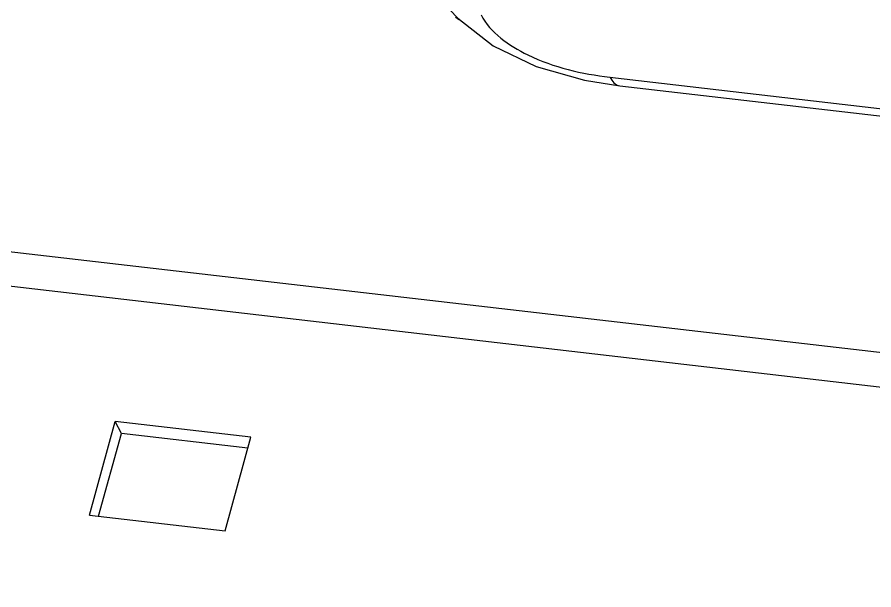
# Model space of a CAD drawing. Header units: millimetres. Extents: x -177 to 18421, y -5017 to 3255.
# Drawn here: x 13198.53 to 13211, y 2026.37 to 2034.71 of the extents above; entities that cross this region are included whole.
import ezdxf

# ---------------------------------------------------------------- set-up
doc = ezdxf.new("R2010")
doc.units = ezdxf.units.MM
doc.header["$LTSCALE"] = 46.255
doc.layers.get('0').update_dxf_attribs({"linetype": 'CONTINUOUS'})

msp = doc.modelspace()

# ---------------------------------------------------------------- linework, layer by layer
at = {"color": 7, "linetype": 'Continuous'}
for p, q in [((13204.827, 2034.815), (13204.943, 2034.691)), ((13207.158, 2033.834), (13268.217, 2026.759)), ((13206.786, 2033.79), (13207.301, 2033.707)), ((13207.301, 2033.707), (13268.36, 2026.631)), ((13189.211, 2032.363), (13271.319, 2022.848)), ((13189.489, 2031.827), (13271.185, 2022.36)), ((13199.579, 2027.457), (13199.955, 2028.821)), ((13200.044, 2028.647), (13199.955, 2028.821)), ((13201.929, 2028.592), (13199.955, 2028.821)), ((13201.553, 2027.228), (13201.929, 2028.592)), ((13199.579, 2027.457), (13201.553, 2027.228))]:
    msp.add_line(p, q, dxfattribs=at)
at = {"color": 3, "linetype": 'Continuous'}
for p in [(13199.712, 2027.442), (13201.885, 2028.434)]:
    msp.add_line(p, (13200.044, 2028.647), dxfattribs=at)
at = {"color": 7, "linetype": 'Continuous'}
msp.add_lwpolyline([(13204.943, 2034.691), (13205.459, 2034.29), (13206.083, 2033.991), (13206.786, 2033.79)], dxfattribs=at)
msp.add_arc((13206.635, 2037.21), 3.041, 235.3776, 236.5217, dxfattribs=at)
msp.add_open_spline([(13205.281, 2034.743), (13205.419, 2034.478), (13206.052, 2034.037), (13206.748, 2033.882), (13207.158, 2033.834)], degree=3, knots=[0, 0, 0, 0, 0.419742, 1, 1, 1, 1], dxfattribs=at)
msp.add_open_spline([(13207.158, 2033.834), (13207.188, 2033.777), (13207.238, 2033.714), (13207.301, 2033.707)], degree=3, dxfattribs=at)

doc.saveas('drawing.dxf')
